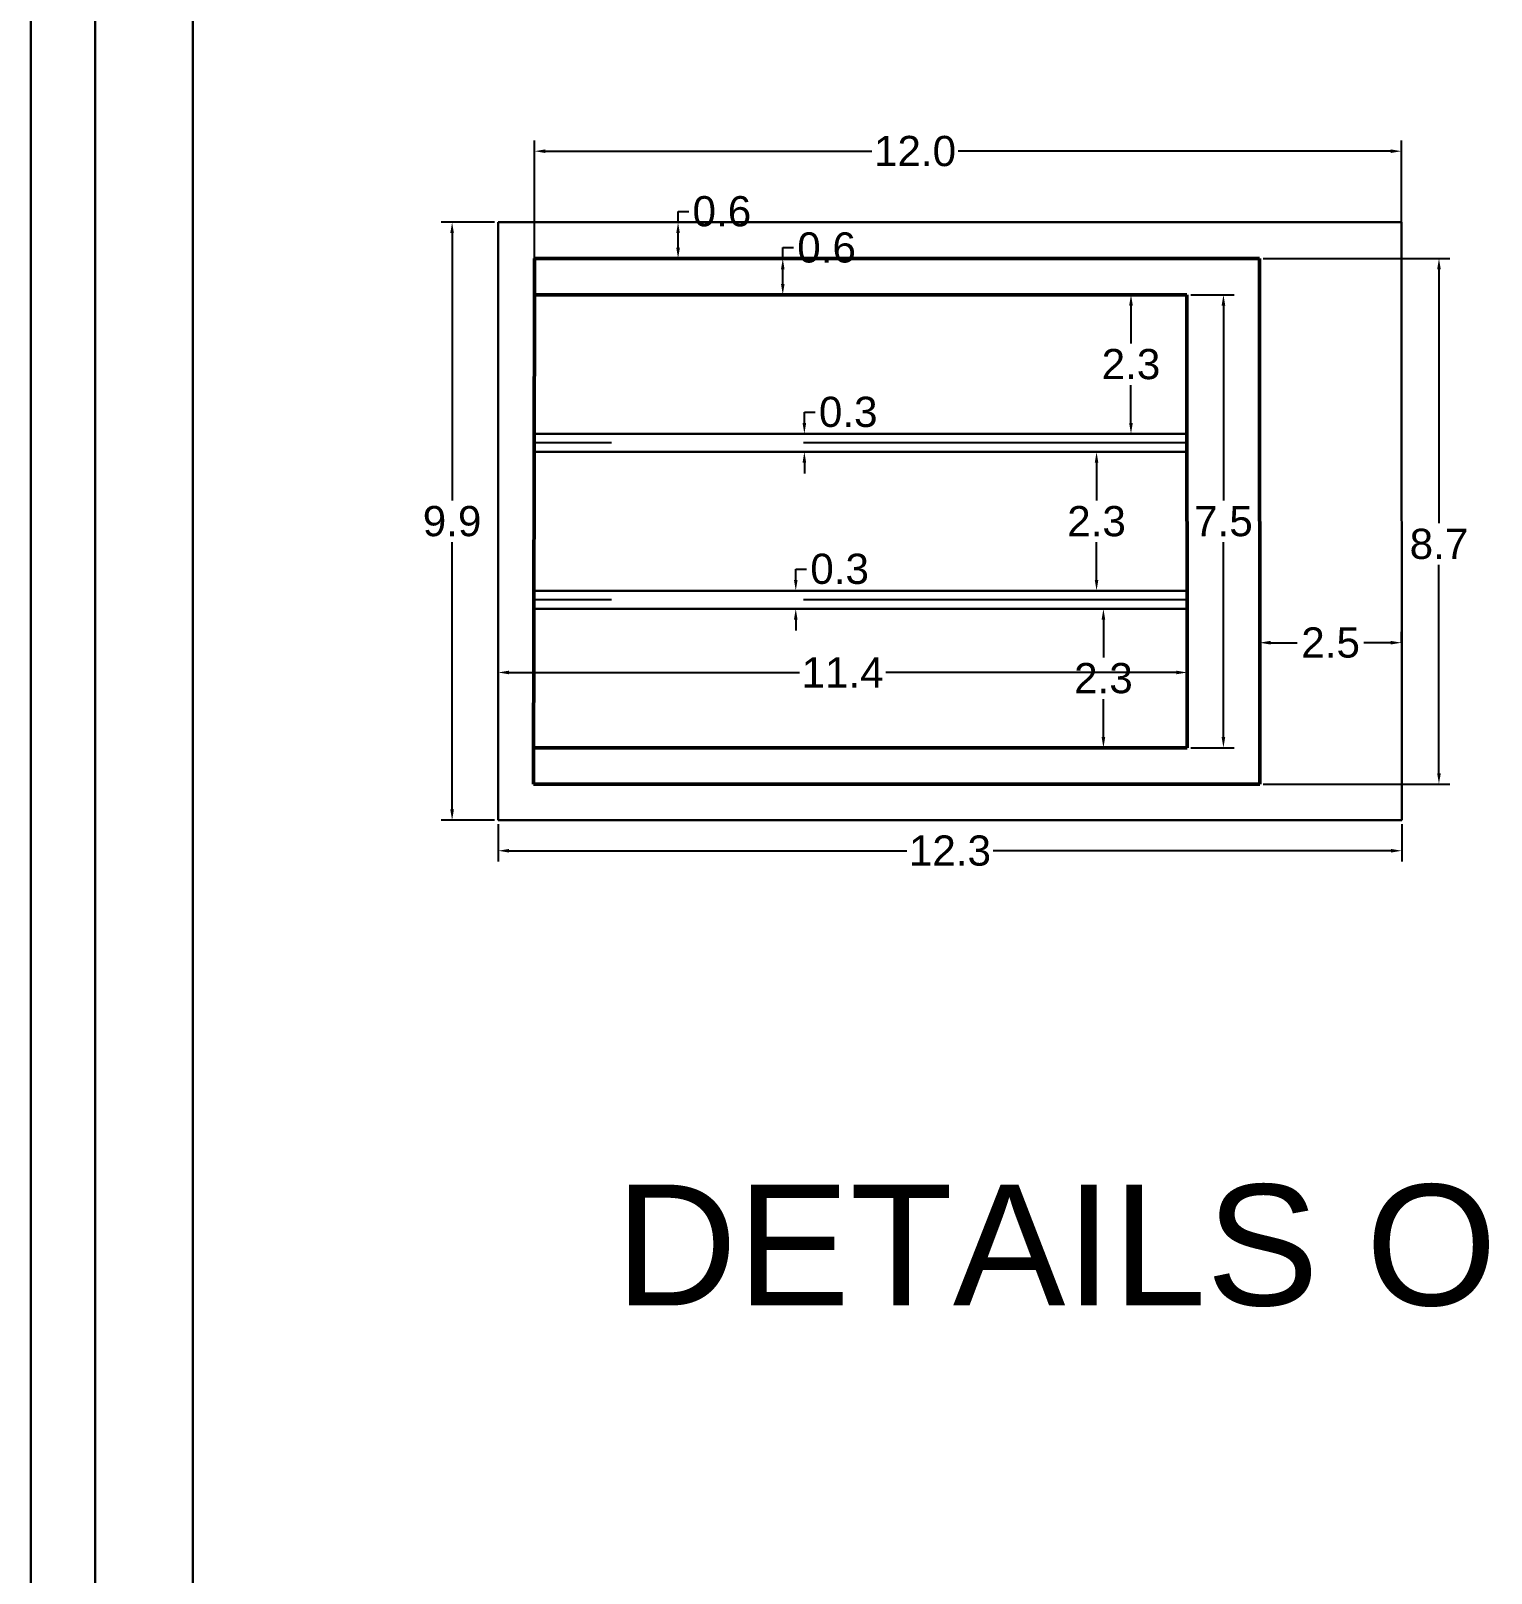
# Model space of a CAD drawing. Header units: millimetres. Extents: x -83 to 417, y 47 to 139.
# Drawn here: x 100.47 to 124.63, y 93.42 to 118.95 of the extents above; entities that cross this region are included whole.
import ezdxf

# ---------------------------------------------------------------- set-up
doc = ezdxf.new("R2010")
doc.units = ezdxf.units.MM
doc.header["$PDMODE"] = 3
doc.header["$PDSIZE"] = -0.7
doc.linetypes.add('DASHED2', pattern=[9.525, 6.35, -3.175])
doc.layers.add('kacha rasta', color=7, linetype='Continuous')
doc.styles.add('.1', font='arial.ttf', dxfattribs={"height": 0.1})
doc.styles.get("Standard").update_dxf_attribs({"font": 'Arial'})
doc.dimstyles.get("Standard").update_dxf_attribs({"dimtxt": 0.5, "dimasz": 0.18, "dimexe": 0.18, "dimexo": 0.0625, "dimgap": 0.09, "dimtad": 0, "dimtih": 1, "dimtoh": 1, "dimdec": 1, "dimzin": 0, "dimdsep": 46, "dimtxsty": 'Standard', "dimcen": 0.09, "dimadec": 0, "dimazin": 0, "dimtfac": 1, "dimtdec": 1, "dimtofl": 0, "dimtmove": 0, "dimatfit": 3, "dimfxl": 1, "dimtolj": 1, "dimtzin": 0, "dimarcsym": 0})

# ---------------------------------------------------------------- blocks, each defined once
blk = doc.blocks.new('*D124')
at = {"layer": 'Defpoints', "color": 0, "linetype": 'Continuous', "transparency": 16777216}
for p in [(108.801, 116.962), (108.801, 114.585), (123.151, 114.56)]:
    blk.add_point(p, dxfattribs=at)
at = {"layer": 'kacha rasta', "color": 0, "linetype": 'Continuous', "lineweight": -2, "transparency": 16777216}
for p, q in [((108.801, 114.648), (108.801, 117.142)), ((108.981, 116.962), (114.385, 116.962)), ((122.971, 116.962), (115.815, 116.962)), ((123.151, 114.623), (123.151, 117.142))]:
    blk.add_line(p, q, dxfattribs=at)
at = {"layer": 'kacha rasta', "color": 0, "linetype": 'Continuous', "transparency": 16777216}
for points in [[(108.981, 116.992), (108.981, 116.932), (108.801, 116.962)], [(122.971, 116.992), (122.971, 116.932), (123.151, 116.962)]]:
    blk.add_solid(points, dxfattribs=at)
at = {"layer": 'kacha rasta', "color": 0, "linetype": 'Continuous', "transparency": 16777216, "insert": (115.1, 116.962), "char_height": 0.5, "attachment_point": 5}
blk.add_mtext('\\A1;12.0', dxfattribs=at)
blk = doc.blocks.new('*D125')
at = {"layer": 'Defpoints', "color": 0, "linetype": 'Continuous', "transparency": 16777216}
for p in [(119.601, 114.585), (119.601, 107.083), (120.204, 107.083)]:
    blk.add_point(p, dxfattribs=at)
at = {"layer": 'kacha rasta', "color": 0, "linetype": 'Continuous', "lineweight": -2, "transparency": 16777216}
for p, q in [((119.663, 114.585), (120.384, 114.585)), ((120.204, 114.405), (120.204, 111.179)), ((120.204, 107.263), (120.204, 110.49)), ((119.663, 107.083), (120.384, 107.083))]:
    blk.add_line(p, q, dxfattribs=at)
at = {"layer": 'kacha rasta', "color": 0, "linetype": 'Continuous', "transparency": 16777216}
for points in [[(120.174, 114.405), (120.234, 114.405), (120.204, 114.585)], [(120.174, 107.263), (120.234, 107.263), (120.204, 107.083)]]:
    blk.add_solid(points, dxfattribs=at)
at = {"layer": 'kacha rasta', "color": 0, "linetype": 'Continuous', "transparency": 16777216, "insert": (120.204, 110.834), "char_height": 0.5, "attachment_point": 5}
blk.add_mtext('\\A1;7.5', dxfattribs=at)
blk = doc.blocks.new('*D127')
at = {"layer": 'Defpoints', "color": 0, "linetype": 'Continuous', "transparency": 16777216}
for p in [(112.911, 115.185), (114.794, 115.185), (114.794, 114.585)]:
    blk.add_point(p, dxfattribs=at)
at = {"layer": 'kacha rasta', "color": 0, "linetype": 'Continuous', "lineweight": -2, "transparency": 16777216}
for p, q in [((114.732, 115.185), (112.731, 115.185)), ((112.911, 115.185), (112.911, 115.365)), ((112.911, 115.365), (113.091, 115.365)), ((112.911, 114.765), (112.911, 115.005)), ((114.732, 114.585), (112.731, 114.585))]:
    blk.add_line(p, q, dxfattribs=at)
at = {"layer": 'kacha rasta', "color": 0, "linetype": 'Continuous', "transparency": 16777216}
for points in [[(112.881, 115.005), (112.941, 115.005), (112.911, 115.185)], [(112.881, 114.765), (112.941, 114.765), (112.911, 114.585)]]:
    blk.add_solid(points, dxfattribs=at)
at = {"layer": 'kacha rasta', "color": 0, "linetype": 'Continuous', "transparency": 16777216, "insert": (113.636, 115.365), "char_height": 0.5, "attachment_point": 5}
blk.add_mtext('\\A1;0.6', dxfattribs=at)
blk = doc.blocks.new('*D128')
at = {"layer": 'Defpoints', "color": 0, "linetype": 'Continuous', "transparency": 16777216}
for p in [(111.178, 115.785), (111.551, 115.785), (111.551, 115.185)]:
    blk.add_point(p, dxfattribs=at)
at = {"layer": 'kacha rasta', "color": 0, "linetype": 'Continuous', "lineweight": -2, "transparency": 16777216}
for p, q in [((111.178, 115.785), (111.178, 115.965)), ((111.178, 115.965), (111.358, 115.965)), ((111.489, 115.785), (110.998, 115.785)), ((111.178, 115.365), (111.178, 115.605)), ((111.489, 115.185), (110.998, 115.185))]:
    blk.add_line(p, q, dxfattribs=at)
at = {"layer": 'kacha rasta', "color": 0, "linetype": 'Continuous', "transparency": 16777216}
for points in [[(111.148, 115.605), (111.208, 115.605), (111.178, 115.785)], [(111.148, 115.365), (111.208, 115.365), (111.178, 115.185)]]:
    blk.add_solid(points, dxfattribs=at)
at = {"layer": 'kacha rasta', "color": 0, "linetype": 'Continuous', "transparency": 16777216, "insert": (111.903, 115.965), "char_height": 0.5, "attachment_point": 5}
blk.add_mtext('\\A1;0.6', dxfattribs=at)
blk = doc.blocks.new('*D129')
at = {"layer": 'Defpoints', "color": 0, "linetype": 'Continuous', "transparency": 16777216}
for p in [(108.201, 115.785), (107.438, 105.883), (108.201, 105.883)]:
    blk.add_point(p, dxfattribs=at)
at = {"layer": 'kacha rasta', "color": 0, "linetype": 'Continuous', "lineweight": -2, "transparency": 16777216}
for p, q in [((108.138, 115.785), (107.258, 115.785)), ((107.438, 115.605), (107.438, 111.18)), ((107.438, 106.063), (107.438, 110.489)), ((108.138, 105.883), (107.258, 105.883))]:
    blk.add_line(p, q, dxfattribs=at)
at = {"layer": 'kacha rasta', "color": 0, "linetype": 'Continuous', "transparency": 16777216}
for points in [[(107.408, 115.605), (107.468, 115.605), (107.438, 115.785)], [(107.408, 106.063), (107.468, 106.063), (107.438, 105.883)]]:
    blk.add_solid(points, dxfattribs=at)
at = {"layer": 'kacha rasta', "color": 0, "linetype": 'Continuous', "transparency": 16777216, "insert": (107.438, 110.834), "char_height": 0.5, "attachment_point": 5}
blk.add_mtext('\\A1;9.9', dxfattribs=at)
blk = doc.blocks.new('*D130')
at = {"layer": 'Defpoints', "color": 0, "linetype": 'Continuous', "transparency": 16777216}
for p in [(108.201, 105.883), (123.155, 105.883), (123.155, 105.379)]:
    blk.add_point(p, dxfattribs=at)
at = {"layer": 'kacha rasta', "color": 0, "linetype": 'Continuous', "lineweight": -2, "transparency": 16777216}
for p, q in [((108.201, 105.821), (108.201, 105.199)), ((123.155, 105.821), (123.155, 105.199)), ((108.381, 105.379), (114.962, 105.379)), ((122.975, 105.379), (116.394, 105.379))]:
    blk.add_line(p, q, dxfattribs=at)
at = {"layer": 'kacha rasta', "color": 0, "linetype": 'Continuous', "transparency": 16777216}
for points in [[(108.381, 105.409), (108.381, 105.349), (108.201, 105.379)], [(122.975, 105.409), (122.975, 105.349), (123.155, 105.379)]]:
    blk.add_solid(points, dxfattribs=at)
at = {"layer": 'kacha rasta', "color": 0, "linetype": 'Continuous', "transparency": 16777216, "insert": (115.678, 105.379), "char_height": 0.5, "attachment_point": 5}
blk.add_mtext('\\A1;12.3', dxfattribs=at)
blk = doc.blocks.new('*D132')
at = {"layer": 'Defpoints', "color": 0, "linetype": 'Continuous', "transparency": 16777216}
for p in [(120.801, 115.185), (120.801, 106.483), (123.771, 106.483)]:
    blk.add_point(p, dxfattribs=at)
at = {"layer": 'kacha rasta', "color": 0, "linetype": 'Continuous', "lineweight": -2, "transparency": 16777216}
for p, q in [((120.863, 115.185), (123.951, 115.185)), ((123.771, 115.005), (123.771, 110.802)), ((123.771, 106.663), (123.771, 110.112)), ((120.863, 106.483), (123.951, 106.483))]:
    blk.add_line(p, q, dxfattribs=at)
at = {"layer": 'kacha rasta', "color": 0, "linetype": 'Continuous', "transparency": 16777216}
for points in [[(123.741, 115.005), (123.801, 115.005), (123.771, 115.185)], [(123.741, 106.663), (123.801, 106.663), (123.771, 106.483)]]:
    blk.add_solid(points, dxfattribs=at)
at = {"layer": 'kacha rasta', "color": 0, "linetype": 'Continuous', "transparency": 16777216, "insert": (123.771, 110.457), "char_height": 0.5, "attachment_point": 5}
blk.add_mtext('\\A1;8.7', dxfattribs=at)
blk = doc.blocks.new('*D133')
at = {"layer": 'Defpoints', "color": 0, "linetype": 'Continuous', "transparency": 16777216}
for p in [(123.153, 108.824), (120.803, 108.755), (123.153, 108.756)]:
    blk.add_point(p, dxfattribs=at)
at = {"layer": 'kacha rasta', "color": 0, "linetype": 'Continuous', "lineweight": -2, "transparency": 16777216}
for p, q in [((120.803, 108.818), (120.803, 109.004)), ((120.983, 108.824), (121.427, 108.824)), ((122.973, 108.824), (122.53, 108.824)), ((123.153, 108.819), (123.153, 109.004))]:
    blk.add_line(p, q, dxfattribs=at)
at = {"layer": 'kacha rasta', "color": 0, "linetype": 'Continuous', "transparency": 16777216}
for points in [[(120.983, 108.854), (120.983, 108.794), (120.803, 108.824)], [(122.973, 108.854), (122.973, 108.794), (123.153, 108.824)]]:
    blk.add_solid(points, dxfattribs=at)
at = {"layer": 'kacha rasta', "color": 0, "linetype": 'Continuous', "transparency": 16777216, "insert": (121.978, 108.824), "char_height": 0.5, "attachment_point": 5}
blk.add_mtext('\\A1;2.5', dxfattribs=at)
blk = doc.blocks.new('*D141')
at = {"layer": 'Defpoints', "color": 0, "linetype": 'Continuous', "transparency": 16777216}
for p in [(119.602, 112.495), (108.201, 112.241), (108.201, 108.331)]:
    blk.add_point(p, dxfattribs=at)
at = {"layer": 'kacha rasta', "color": 0, "linetype": 'Continuous', "lineweight": -2, "transparency": 16777216}
for p, q in [((119.602, 112.433), (119.602, 108.151)), ((108.201, 112.179), (108.201, 108.151)), ((108.381, 108.331), (113.186, 108.331)), ((119.422, 108.331), (114.616, 108.331))]:
    blk.add_line(p, q, dxfattribs=at)
at = {"layer": 'kacha rasta', "color": 0, "linetype": 'Continuous', "transparency": 16777216}
for points in [[(108.381, 108.361), (108.381, 108.301), (108.201, 108.331)], [(119.422, 108.361), (119.422, 108.301), (119.602, 108.331)]]:
    blk.add_solid(points, dxfattribs=at)
at = {"layer": 'kacha rasta', "color": 0, "linetype": 'Continuous', "transparency": 16777216, "insert": (113.901, 108.331), "char_height": 0.5, "attachment_point": 5}
blk.add_mtext('\\A1;11.4', dxfattribs=at)
blk = doc.blocks.new('*D144')
at = {"layer": 'Defpoints', "color": 0, "linetype": 'Continuous', "transparency": 16777216}
for p in [(113.268, 112.283), (113.427, 112.283), (113.427, 111.983)]:
    blk.add_point(p, dxfattribs=at)
at = {"layer": 'kacha rasta', "color": 0, "linetype": 'Continuous', "lineweight": -2, "transparency": 16777216}
for p, q in [((113.268, 112.463), (113.268, 112.643)), ((113.268, 112.643), (113.448, 112.643)), ((113.365, 112.283), (113.088, 112.283)), ((113.365, 111.983), (113.088, 111.983)), ((113.268, 111.803), (113.268, 111.623))]:
    blk.add_line(p, q, dxfattribs=at)
at = {"layer": 'kacha rasta', "color": 0, "linetype": 'Continuous', "transparency": 16777216}
for points in [[(113.238, 112.463), (113.298, 112.463), (113.268, 112.283)], [(113.238, 111.803), (113.298, 111.803), (113.268, 111.983)]]:
    blk.add_solid(points, dxfattribs=at)
at = {"layer": 'kacha rasta', "color": 0, "linetype": 'Continuous', "transparency": 16777216, "insert": (113.994, 112.643), "char_height": 0.5, "attachment_point": 5}
blk.add_mtext('\\A1;0.3', dxfattribs=at)
blk = doc.blocks.new('*D145')
at = {"layer": 'Defpoints', "color": 0, "linetype": 'Continuous', "transparency": 16777216}
for p in [(113.126, 109.684), (113.177, 109.684), (113.177, 109.384)]:
    blk.add_point(p, dxfattribs=at)
at = {"layer": 'kacha rasta', "color": 0, "linetype": 'Continuous', "lineweight": -2, "transparency": 16777216}
for p, q in [((113.126, 109.864), (113.126, 110.044)), ((113.126, 110.044), (113.306, 110.044)), ((113.114, 109.684), (112.946, 109.684)), ((113.114, 109.384), (112.946, 109.384)), ((113.126, 109.204), (113.126, 109.024))]:
    blk.add_line(p, q, dxfattribs=at)
at = {"layer": 'kacha rasta', "color": 0, "linetype": 'Continuous', "transparency": 16777216}
for points in [[(113.096, 109.864), (113.156, 109.864), (113.126, 109.684)], [(113.096, 109.204), (113.156, 109.204), (113.126, 109.384)]]:
    blk.add_solid(points, dxfattribs=at)
at = {"layer": 'kacha rasta', "color": 0, "linetype": 'Continuous', "transparency": 16777216, "insert": (113.852, 110.044), "char_height": 0.5, "attachment_point": 5}
blk.add_mtext('\\A1;0.3', dxfattribs=at)
blk = doc.blocks.new('*D146')
at = {"layer": 'Defpoints', "color": 0, "linetype": 'Continuous', "transparency": 16777216}
for p in [(118.674, 114.585), (119.601, 114.585), (119.602, 112.283)]:
    blk.add_point(p, dxfattribs=at)
at = {"layer": 'kacha rasta', "color": 0, "linetype": 'Continuous', "lineweight": -2, "transparency": 16777216}
for p, q in [((119.538, 114.585), (118.494, 114.585)), ((118.674, 114.405), (118.674, 113.78)), ((118.674, 112.463), (118.674, 113.089)), ((119.54, 112.283), (118.494, 112.283))]:
    blk.add_line(p, q, dxfattribs=at)
at = {"layer": 'kacha rasta', "color": 0, "linetype": 'Continuous', "transparency": 16777216}
for points in [[(118.644, 114.405), (118.704, 114.405), (118.674, 114.585)], [(118.644, 112.463), (118.704, 112.463), (118.674, 112.283)]]:
    blk.add_solid(points, dxfattribs=at)
at = {"layer": 'kacha rasta', "color": 0, "linetype": 'Continuous', "transparency": 16777216, "insert": (118.674, 113.434), "char_height": 0.5, "attachment_point": 5}
blk.add_mtext('\\A1;2.3', dxfattribs=at)
blk = doc.blocks.new('*D147')
at = {"layer": 'Defpoints', "color": 0, "linetype": 'Continuous', "transparency": 16777216}
for p in [(118.477, 111.983), (118.104, 109.684), (118.477, 109.684)]:
    blk.add_point(p, dxfattribs=at)
at = {"layer": 'kacha rasta', "color": 0, "linetype": 'Continuous', "lineweight": -2, "transparency": 16777216}
for p, q in [((118.415, 111.983), (117.924, 111.983)), ((118.104, 111.803), (118.104, 111.179)), ((118.104, 109.864), (118.104, 110.488)), ((118.415, 109.684), (117.924, 109.684))]:
    blk.add_line(p, q, dxfattribs=at)
at = {"layer": 'kacha rasta', "color": 0, "linetype": 'Continuous', "transparency": 16777216}
for points in [[(118.074, 111.803), (118.134, 111.803), (118.104, 111.983)], [(118.074, 109.864), (118.134, 109.864), (118.104, 109.684)]]:
    blk.add_solid(points, dxfattribs=at)
at = {"layer": 'kacha rasta', "color": 0, "linetype": 'Continuous', "transparency": 16777216, "insert": (118.104, 110.833), "char_height": 0.5, "attachment_point": 5}
blk.add_mtext('\\A1;2.3', dxfattribs=at)
blk = doc.blocks.new('*D148')
at = {"layer": 'Defpoints', "color": 0, "linetype": 'Continuous', "transparency": 16777216}
for p in [(118.104, 109.384), (118.104, 107.083), (118.218, 107.083)]:
    blk.add_point(p, dxfattribs=at)
at = {"layer": 'kacha rasta', "color": 0, "linetype": 'Continuous', "lineweight": -2, "transparency": 16777216}
for p, q in [((118.166, 109.384), (118.398, 109.384)), ((118.218, 109.204), (118.218, 108.579)), ((118.218, 107.263), (118.218, 107.888)), ((118.166, 107.083), (118.398, 107.083))]:
    blk.add_line(p, q, dxfattribs=at)
at = {"layer": 'kacha rasta', "color": 0, "linetype": 'Continuous', "transparency": 16777216}
for points in [[(118.188, 109.204), (118.248, 109.204), (118.218, 109.384)], [(118.188, 107.263), (118.248, 107.263), (118.218, 107.083)]]:
    blk.add_solid(points, dxfattribs=at)
at = {"layer": 'kacha rasta', "color": 0, "linetype": 'Continuous', "transparency": 16777216, "insert": (118.218, 108.234), "char_height": 0.5, "attachment_point": 5}
blk.add_mtext('\\A1;2.3', dxfattribs=at)

msp = doc.modelspace()

# ---------------------------------------------------------------- linework, layer by layer
at = {"layer": 'kacha rasta', "color": 5, "linetype": 'Continuous', "lineweight": 30}
for p, q in [((123.1503, 115.7854), (108.2006, 115.7854)), ((108.2006, 115.7854), (108.2006, 105.8833)), ((123.1548, 105.8833), (123.1503, 115.7854)), ((123.1548, 105.8833), (108.2006, 105.8833))]:
    msp.add_line(p, q, dxfattribs=at)
at = {"layer": 'kacha rasta', "linetype": 'Continuous', "lineweight": 50}
for p, q in [((120.8006, 115.1854), (108.8006, 115.1854)), ((108.8006, 115.1854), (108.8006, 114.5854)), ((120.8045, 106.4833), (120.8006, 115.1854)), ((108.8006, 114.5854), (108.788, 106.4833)), ((119.6009, 114.5854), (108.8006, 114.5854)), ((119.6043, 107.0833), (119.6009, 114.5854)), ((119.6043, 107.0833), (108.788, 107.0833)), ((120.8045, 106.4833), (108.788, 106.4833))]:
    msp.add_line(p, q, dxfattribs=at)
at = {"layer": 'kacha rasta', "color": 1, "linetype": 'DASHED2'}
for p, q in [((119.602, 112.1328), (108.7974, 112.1328)), ((119.6027, 109.534), (108.7924, 109.534))]:
    msp.add_line(p, q, dxfattribs=at)
at = {"layer": 'kacha rasta', "linetype": 'Continuous', "lineweight": 30}
for p, q in [((119.602, 112.2828), (108.7977, 112.2828)), ((119.602, 111.9828), (108.7972, 111.9828)), ((119.6027, 109.684), (108.7926, 109.684)), ((119.6027, 109.384), (108.7921, 109.384))]:
    msp.add_line(p, q, dxfattribs=at)
at = {"layer": 'kacha rasta', "color": 1, "linetype": 'Continuous', "lineweight": 30}
msp.add_lwpolyline([(100.4665, 137.1408), (235.4665, 137.1408), (235.4665, 47.1408), (100.4665, 47.1408)], close=True, dxfattribs=at)
at = {"layer": 'kacha rasta', "linetype": 'Continuous', "lineweight": 30}
msp.add_lwpolyline([(101.5303, 136.077), (234.4027, 136.077), (234.4027, 48.2046), (101.5303, 48.2046)], close=True, dxfattribs=at)
at = {"layer": 'kacha rasta', "color": 5, "linetype": 'Continuous', "lineweight": 30}
msp.add_lwpolyline([(103.1481, 134.4592), (232.7849, 134.4592), (232.7849, 49.8224), (103.1481, 49.8224)], close=True, dxfattribs=at)

# ---------------------------------------------------------------- texts
at = {"color": 6, "lineweight": 0, "insert": (110.1389, 99.8511), "char_height": 2, "width": 56.526141, "attachment_point": 1, "style": '.1'}
msp.add_mtext('{\\C1;DETAILS OF BRIDGE ABUTMENT}', dxfattribs=at)

# ---------------------------------------------------------------- dimensions: what is measured, and where the dimension line sits
at = {"layer": 'kacha rasta', "linetype": 'Continuous'}
dim = msp.add_linear_dim(base=(108.8006, 116.9624), p1=(123.1509, 114.56), p2=(108.8006, 114.5854), angle=180, text='12.0', dimstyle='Standard', dxfattribs=at)
dim.commit()
dim.dimension.update_dxf_attribs({"geometry": '*D124', "text_midpoint": (115.1005, 116.9624), "dimtype": 160})
for base, p1, p2, picture, middle in [((111.178, 115.7854), (111.5514, 115.1854), (111.5514, 115.7854), '*D128', (111.903, 115.9654)), ((107.4384, 105.8833), (108.2006, 115.7854), (108.2006, 105.8833), '*D129', (107.4384, 110.8343)), ((112.9112, 115.1854), (114.794, 114.5854), (114.794, 115.1854), '*D127', (113.6362, 115.3654)), ((118.6738, 114.5854), (119.602, 112.2828), (119.6009, 114.5854), '*D146', (118.6738, 113.4341)), ((113.2684, 112.2828), (113.427, 111.9828), (113.427, 112.2828), '*D144', (113.9936, 112.6428)), ((118.1037, 109.684), (118.4772, 111.9828), (118.4772, 109.684), '*D147', (118.1037, 110.8334)), ((113.1265, 109.684), (113.1766, 109.384), (113.1766, 109.684), '*D145', (113.8516, 110.044)), ((118.2183, 107.0833), (118.1037, 109.384), (118.1037, 107.0833), '*D148', (118.2183, 108.2336))]:
    dim = msp.add_linear_dim(base=base, p1=p1, p2=p2, angle=90, dimstyle='Standard', dxfattribs=at)
    dim.commit()
    dim.dimension.update_dxf_attribs({"geometry": picture, "text_midpoint": middle})
for base, p1, p2, picture, middle in [((123.7712, 106.4833), (120.8009, 115.1854), (120.8009, 106.4833), '*D132', (123.7712, 110.457)), ((120.2035, 107.0833), (119.6009, 114.5854), (119.6009, 107.0833), '*D125', (120.2035, 110.8343))]:
    dim = msp.add_linear_dim(base=base, p1=p1, p2=p2, angle=90, dimstyle='Standard', dxfattribs=at)
    dim.commit()
    dim.dimension.update_dxf_attribs({"geometry": picture, "text_midpoint": middle, "dimtype": 160})
dim = msp.add_linear_dim(base=(108.2006, 108.3315), p1=(119.6019, 112.4953), p2=(108.2006, 112.2414), dimstyle='Standard', dxfattribs=at)
dim.commit()
dim.dimension.update_dxf_attribs({"geometry": '*D141', "text_midpoint": (113.9012, 108.3315), "dimtype": 160})
for base, p1, p2, text, picture, middle in [((123.1535, 108.8236), (120.8035, 108.7551), (123.1535, 108.7562), '2.5', '*D133', (121.9785, 108.8236)), ((123.1548, 105.3794), (108.2006, 105.8833), (123.1548, 105.8833), '12.3', '*D130', (115.6777, 105.3794))]:
    dim = msp.add_linear_dim(base=base, p1=p1, p2=p2, text=text, dimstyle='Standard', dxfattribs=at)
    dim.commit()
    dim.dimension.update_dxf_attribs({"geometry": picture, "text_midpoint": middle})

doc.saveas('drawing.dxf')
